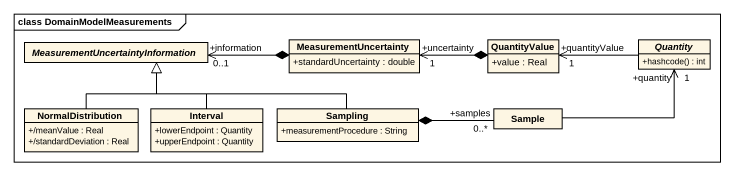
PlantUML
@startuml
mainframe class DomainModelMeasurements
hide circle
hide empty members
skinparam classAttributeIconSize 0
abstract class "MeasurementUncertaintyInformation" as MeasurementUncertaintyInform
class MeasurementUncertainty {
  +standardUncertainty : double
}
class QuantityValue {
  +value : Real
}
abstract class Quantity {
  +hashcode() : int
}
class NormalDistribution {
  +/meanValue : Real
  +/standardDeviation : Real
}
class Interval {
  +lowerEndpoint : Quantity
  +upperEndpoint : Quantity
}
class Sampling {
  +measurementProcedure : String
}
class Sample
MeasurementUncertainty *-left-> "0..1\n+information" MeasurementUncertaintyInform
QuantityValue *-left-> "+uncertainty\n1" MeasurementUncertainty
Quantity -left-> "+quantityValue\n1" QuantityValue
NormalDistribution -up-|> MeasurementUncertaintyInform
Interval -up-|> MeasurementUncertaintyInform
Sampling -left-|> MeasurementUncertaintyInform
Sampling *-right- "0..*\n+samples" Sample
Sample -right-> "+quantity\n1" Quantity
@enduml
